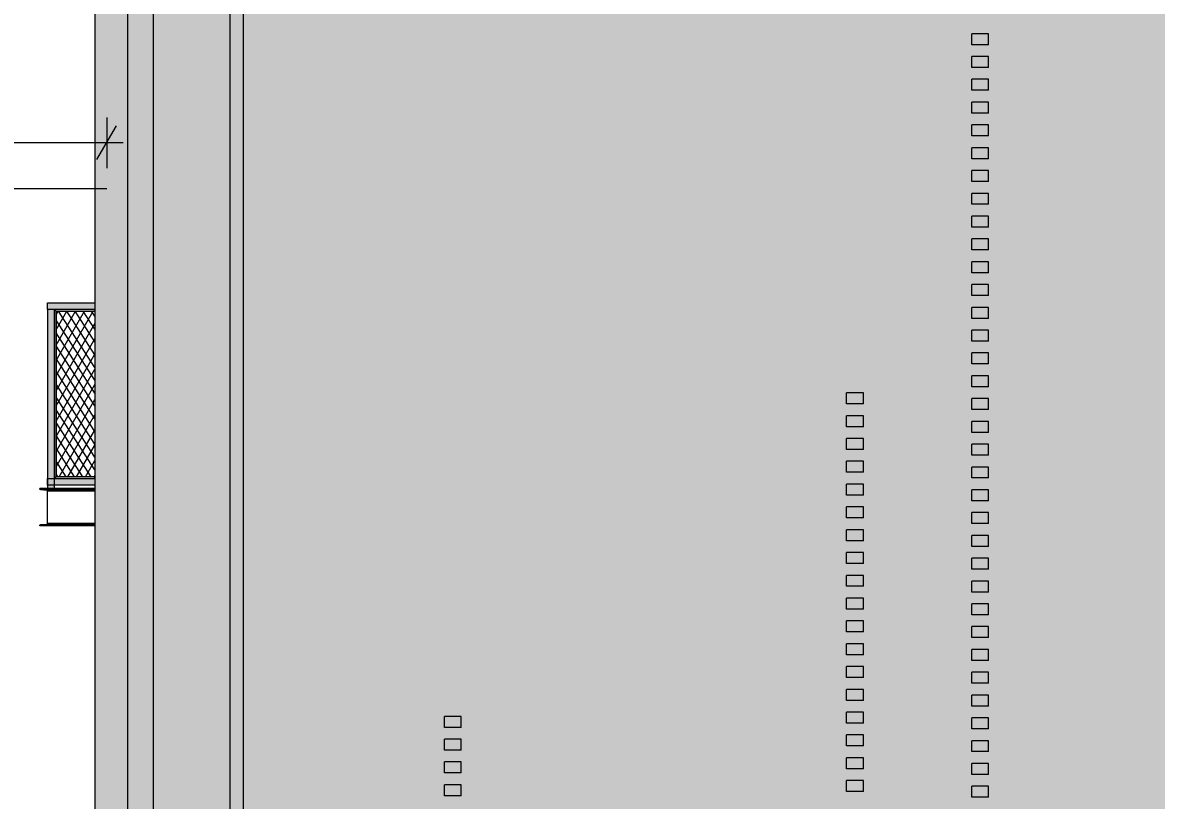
# Model space of a CAD drawing. Header units: millimetres. Extents: x 476571643 to 477489869, y 4620928210 to 4621294454.
# Drawn here: x 477336979 to 477343691, y 4621037681 to 4621042284 of the extents above; entities that cross this region are included whole.
import ezdxf

# ---------------------------------------------------------------- set-up
doc = ezdxf.new("R2010")
doc.units = ezdxf.units.MM
doc.header["$MEASUREMENT"] = 0
for name, color, linetype, lineweight in [('0_Pen_No__250_Pen_No__255', 255, 'Continuous', 0), ('0_Pen_No__250_Pen_No__7', 7, 'Continuous', 0), ('New_2D Drafting - General_Pen_No__30_Pen_No__9_Pen_No__9_Pen_No__255', 255, 'Continuous', 0), ('New_2D Drafting - General_Pen_No__30_Pen_No__9_Pen_No__9_Pen_No__7', 7, 'Continuous', 0), ('New_2D Drafting - General_Pen_No__4', 7, 'Continuous', 0), ('New_2D Drafting - General_Pen_No__7', 7, 'Continuous', 0), ('New_Structural - Bearing_Pen_No__1', 1, 'Continuous', 0), ('New_Structural - Bearing_Pen_No__250', 7, 'Continuous', 0), ('Structural - Bearing_Pen_No__7', 7, 'Continuous', 0), ('zoma_Pen_No__1', 1, 'Continuous', 0)]:
    doc.layers.add(name, color=color, linetype=linetype, lineweight=lineweight)
doc.layers.add('New_2D Drafting - General_Pen_No__30_Pen_No__9_Pen_No__9_Pen_No__254', color=7, linetype='Continuous', lineweight=0, true_color=0xcccccc)
doc.layers.add('zoma', color=7, linetype='Continuous')
doc.styles.add('GENERATED_STYLE_2', font='arial.ttf')
doc.linetypes.add('Break', pattern='A,0,[1,a-5 saxl бѓ’бѓђбѓ¦бѓ”бѓ‘бѓ”бѓ‘бѓ\x98_1.Shx,S=15.679026,R=0,X=0,Y=0],-1975.557214,0', length=1975.557214)
doc.dimstyles.new('GENERATED_STYLE__5', dxfattribs={"dimtxt": 300, "dimasz": 152, "dimexe": 0.18, "dimexo": 3, "dimgap": 0.09, "dimtad": 1, "dimtih": 1, "dimtoh": 1, "dimlfac": 0.001, "dimzin": 0, "dimdsep": 46, "dimtxsty": 'GENERATED_STYLE_2', "dimblk": 'ARROWHEAD_2', "dimblk1": 'ARROWHEAD_2', "dimblk2": 'ARROWHEAD_2', "dimcen": 0.09, "dimclrd": 1, "dimclre": 1, "dimclrt": 1, "dimadec": 0, "dimazin": 0, "dimtfac": 1, "dimtdec": 4, "dimtmove": 0, "dimatfit": 3, "dimfxl": 1, "dimtolj": 1, "dimtzin": 0, "dimarcsym": 0})

# ---------------------------------------------------------------- blocks, each defined once
blk = doc.blocks.new('*D1078', base_point=(476844527.1, 4621385791))
at = {"layer": 'zoma_Pen_No__1', "color": 1, "linetype": 'Continuous', "lineweight": 0, "transparency": 16777216}
for p, q in [((477328865.4, 4621041673.9), (477328750, 4621041473.9)), ((477328807.7, 4621041723.9), (477328807.7, 4621041423.9)), ((477337419.2, 4621041473.9), (477337534.7, 4621041673.9)), ((477337477, 4621041723.9), (477337477, 4621041423.9)), ((477328807.7, 4621041573.9), (477328709.9, 4621041573.9)), ((477337477, 4621041573.9), (477328807.7, 4621041573.9)), ((477337574.8, 4621041573.9), (477337477, 4621041573.9))]:
    blk.add_line(p, q, dxfattribs=at)
at = {"layer": 'zoma_Pen_No__1', "color": 1, "lineweight": 0, "transparency": 16777216, "insert": (477332629.4, 4621041633.9), "char_height": 300, "attachment_point": 7, "style": 'GENERATED_STYLE_2'}
blk.add_mtext('\\A1;{\\pql;\\fArial CYR|b0|i0|c204|p34;12.78}', dxfattribs=at)
blk = doc.blocks.new('ARROWHEAD_2')
at = {"color": 0, "linetype": 'Continuous', "lineweight": 0}
for p, q in [((-0.378, -0.655), (0.378, 0.655)), ((0, 0), (-1, 0))]:
    blk.add_line(p, q, dxfattribs=at)

msp = doc.modelspace()

# ---------------------------------------------------------------- hatches: boundary and pattern name
at = {"layer": '0_Pen_No__250_Pen_No__255', "linetype": 'Continuous', "lineweight": 0, "true_color": 0x3f3f3f}
msp.add_hatch(color=250, dxfattribs=at).paths.add_polyline_path([(477338286.814, 4621033081.454), (477338286.814, 4621044388.623), (477338206.645, 4621044388.623), (477338206.342, 4621033081.453)])
at = {"layer": 'New_2D Drafting - General_Pen_No__30_Pen_No__9_Pen_No__9_Pen_No__254', "linetype": 'Continuous', "lineweight": 0, "true_color": 0xcccccc}
h = msp.add_hatch(dxfattribs=at)
h.set_pattern_fill('BRICK___RUNNING_BOND', color=254, style=0, pattern_type=2)
h.set_pattern_definition([(180, (477344577, 4621041395.33), (0, 66.64), []), (90, (477344577, 4621041395.33), (244.8, 0), [66.64, -66.64]), (90, (477344454.6, 4621041461.97), (244.8, 0), [66.64, -66.64])])
h.paths.add_polyline_path([(477337406.639, 4621035816.115), (477337477.043, 4621035816.115), (477337477.043, 4621033186.772), (477337481.597, 4621033186.115), (477355176.646, 4621033186.115), (477355176.646, 4621036386.104), (477355176.646, 4621046385.712), (477337406.646, 4621046385.708), (477337406.646, 4621045926.117)])
h.paths.add_polyline_path([(477346352.317, 4621038886.115), (477347952.751, 4621038886.115), (477347952.751, 4621037286.115), (477346352.317, 4621037286.115)], flags=0)
h.paths.add_polyline_path([(477347952.751, 4621040486.115), (477346352.317, 4621040486.115), (477346352.317, 4621042086.115), (477347952.751, 4621042086.115)], flags=0)
h.paths.add_polyline_path([(477347952.751, 4621034086.115), (477347952.751, 4621035686.115), (477346352.751, 4621035686.115), (477346352.751, 4621034086.115)], flags=0)
h.paths.add_polyline_path([(477347952.751, 4621043686.116), (477347952.751, 4621045286.115), (477346352.751, 4621045286.115), (477346352.751, 4621043686.116)], flags=0)
at = {"layer": 'New_2D Drafting - General_Pen_No__30_Pen_No__9_Pen_No__9_Pen_No__255', "linetype": 'Continuous', "lineweight": 0}
for points in [[(477337751.997, 4621033147.148), (477337601.997, 4621033168.765), (477337601.997, 4621045686.141), (477337751.997, 4621045686.141)], [(477337127, 4621040626.117), (477337406.666, 4621040626.117), (477337406.666, 4621040586.117), (477337127, 4621040586.117)], [(477337127, 4621039526.115), (477337167.006, 4621039526.115), (477337167.006, 4621040586.117), (477337127, 4621040586.117)], [(477337177.006, 4621039596.115), (477337167.006, 4621039586.115), (477337167.006, 4621040586.117), (477337177.006, 4621040576.117)], [(477337177.006, 4621040576.117), (477337406.666, 4621040576.117), (477337406.666, 4621040586.117), (477337167.006, 4621040586.117)], [(477337166.637, 4621039586.115), (477337406.666, 4621039586.115), (477337406.666, 4621039596.115), (477337176.637, 4621039596.115)], [(477337127, 4621039586.115), (477337406.666, 4621039586.115), (477337406.666, 4621039546.115), (477337127, 4621039546.115)]]:
    msp.add_hatch(color=255, dxfattribs=at).paths.add_polyline_path(points)
at = {"layer": 'New_2D Drafting - General_Pen_No__7', "linetype": 'Continuous', "lineweight": 0}
h = msp.add_hatch(dxfattribs=at)
h.set_pattern_fill('BATT_INSULATION', style=0, pattern_type=2)
h.set_pattern_definition([(60, (476844527.15, 4621385791.044), (-38.9711432, 22.5), []), (122.8330945, (476844527.15, 4621385791.044), (36.8060797, 18.75), [])])
h.paths.add_polyline_path([(477337406.666, 4621039596.115), (477337177.006, 4621039596.115), (477337177.006, 4621040576.117), (477337406.666, 4621040576.117)])

# ---------------------------------------------------------------- linework, layer by layer
at = {"layer": '0_Pen_No__250_Pen_No__7', "color": 7, "linetype": 'Continuous', "lineweight": 0, "flags": 128}
msp.add_lwpolyline([(477338286.814, 4621033081.454), (477338286.814, 4621044388.623), (477338206.645, 4621044388.623), (477338206.342, 4621033081.453)], close=True, dxfattribs=at)
at = {"layer": 'New_2D Drafting - General_Pen_No__30_Pen_No__9_Pen_No__9_Pen_No__7', "color": 7, "linetype": 'Continuous', "lineweight": 0, "flags": 128}
for points in [[(477337406.639, 4621035816.115), (477337477.043, 4621035816.115), (477337477.043, 4621033186.772), (477337481.597, 4621033186.115), (477355176.646, 4621033186.115), (477355176.646, 4621036386.104), (477355176.646, 4621046385.712), (477337406.646, 4621046385.708), (477337406.646, 4621045926.117)], [(477337751.997, 4621033147.148), (477337601.997, 4621033168.765), (477337601.997, 4621045686.141), (477337751.997, 4621045686.141)], [(477337127, 4621040626.117), (477337406.666, 4621040626.117), (477337406.666, 4621040586.117), (477337127, 4621040586.117)], [(477337127, 4621039526.115), (477337167.006, 4621039526.115), (477337167.006, 4621040586.117), (477337127, 4621040586.117)], [(477337177.006, 4621039596.115), (477337167.006, 4621039586.115), (477337167.006, 4621040586.117), (477337177.006, 4621040576.117)], [(477337177.006, 4621040576.117), (477337406.666, 4621040576.117), (477337406.666, 4621040586.117), (477337167.006, 4621040586.117)], [(477337166.637, 4621039586.115), (477337406.666, 4621039586.115), (477337406.666, 4621039596.115), (477337176.637, 4621039596.115)], [(477337127, 4621039586.115), (477337406.666, 4621039586.115), (477337406.666, 4621039546.115), (477337127, 4621039546.115)]]:
    msp.add_lwpolyline(points, close=True, dxfattribs=at)
at = {"layer": 'New_2D Drafting - General_Pen_No__4', "color": 7, "linetype": 'Continuous', "lineweight": 0, "flags": 128}
msp.add_lwpolyline([(477337406.666, 4621039596.115), (477337177.006, 4621039596.115), (477337177.006, 4621040576.117), (477337406.666, 4621040576.117)], close=True, dxfattribs=at)
at = {"layer": 'New_Structural - Bearing_Pen_No__1', "color": 1, "linetype": 'Break', "lineweight": 0}
msp.add_line((477337476.981, 4621041301.682), (477328807.707, 4621041301.682), dxfattribs=at)
at = {"layer": 'New_Structural - Bearing_Pen_No__250', "color": 7, "linetype": 'Continuous', "lineweight": 0}
for p, q in [((477342597.578, 4621042153.991), (477342597.578, 4621042218.991)), ((477342697.578, 4621042218.991), (477342597.578, 4621042218.991)), ((477342697.578, 4621042153.991), (477342697.578, 4621042218.991)), ((477342697.578, 4621042153.991), (477342597.578, 4621042153.991)), ((477342597.578, 4621042018.991), (477342597.578, 4621042083.991)), ((477342697.578, 4621042083.991), (477342597.578, 4621042083.991)), ((477342697.578, 4621042018.991), (477342697.578, 4621042083.991)), ((477342697.578, 4621042018.991), (477342597.578, 4621042018.991)), ((477342597.578, 4621041883.991), (477342597.578, 4621041948.991)), ((477342697.578, 4621041948.991), (477342597.578, 4621041948.991)), ((477342697.578, 4621041883.991), (477342697.578, 4621041948.991)), ((477342697.578, 4621041883.991), (477342597.578, 4621041883.991)), ((477342597.578, 4621041748.991), (477342597.578, 4621041813.991)), ((477342697.578, 4621041813.991), (477342597.578, 4621041813.991)), ((477342697.578, 4621041748.991), (477342697.578, 4621041813.991)), ((477342697.578, 4621041748.991), (477342597.578, 4621041748.991)), ((477342597.578, 4621041613.991), (477342597.578, 4621041678.991)), ((477342697.578, 4621041678.991), (477342597.578, 4621041678.991)), ((477342697.578, 4621041613.991), (477342697.578, 4621041678.991)), ((477342697.578, 4621041613.991), (477342597.578, 4621041613.991)), ((477342597.578, 4621041478.991), (477342597.578, 4621041543.991)), ((477342697.578, 4621041543.991), (477342597.578, 4621041543.991)), ((477342697.578, 4621041478.991), (477342697.578, 4621041543.991)), ((477342697.578, 4621041478.991), (477342597.578, 4621041478.991)), ((477342597.578, 4621041343.991), (477342597.578, 4621041408.991)), ((477342697.578, 4621041408.991), (477342597.578, 4621041408.991)), ((477342697.578, 4621041343.991), (477342697.578, 4621041408.991)), ((477342697.578, 4621041343.991), (477342597.578, 4621041343.991)), ((477342597.578, 4621041208.991), (477342597.578, 4621041273.991)), ((477342697.578, 4621041273.991), (477342597.578, 4621041273.991)), ((477342697.578, 4621041208.991), (477342697.578, 4621041273.991)), ((477342697.578, 4621041208.991), (477342597.578, 4621041208.991)), ((477342597.578, 4621041073.991), (477342597.578, 4621041138.991)), ((477342697.578, 4621041138.991), (477342597.578, 4621041138.991)), ((477342697.578, 4621041073.991), (477342697.578, 4621041138.991)), ((477342697.578, 4621041073.991), (477342597.578, 4621041073.991)), ((477342597.578, 4621040938.991), (477342597.578, 4621041003.991)), ((477342697.578, 4621041003.991), (477342597.578, 4621041003.991)), ((477342697.578, 4621040938.991), (477342697.578, 4621041003.991)), ((477342697.578, 4621040938.991), (477342597.578, 4621040938.991)), ((477342597.578, 4621040803.991), (477342597.578, 4621040868.991)), ((477342697.578, 4621040868.991), (477342597.578, 4621040868.991)), ((477342697.578, 4621040803.991), (477342697.578, 4621040868.991)), ((477342697.578, 4621040803.991), (477342597.578, 4621040803.991)), ((477342597.578, 4621040668.991), (477342597.578, 4621040733.991)), ((477342697.578, 4621040733.991), (477342597.578, 4621040733.991)), ((477342697.578, 4621040668.991), (477342697.578, 4621040733.991)), ((477342697.578, 4621040668.991), (477342597.578, 4621040668.991)), ((477342597.578, 4621040533.991), (477342597.578, 4621040598.991)), ((477342697.578, 4621040598.991), (477342597.578, 4621040598.991)), ((477342697.578, 4621040533.991), (477342697.578, 4621040598.991)), ((477342697.578, 4621040533.991), (477342597.578, 4621040533.991)), ((477342597.578, 4621040398.991), (477342597.578, 4621040463.991)), ((477342697.578, 4621040463.991), (477342597.578, 4621040463.991)), ((477342697.578, 4621040398.991), (477342697.578, 4621040463.991)), ((477342697.578, 4621040398.991), (477342597.578, 4621040398.991)), ((477342597.578, 4621040263.991), (477342597.578, 4621040328.991)), ((477342697.578, 4621040328.991), (477342597.578, 4621040328.991)), ((477342697.578, 4621040263.991), (477342697.578, 4621040328.991)), ((477342697.578, 4621040263.991), (477342597.578, 4621040263.991)), ((477342597.578, 4621040128.991), (477342597.578, 4621040193.991)), ((477342697.578, 4621040193.991), (477342597.578, 4621040193.991)), ((477342697.578, 4621040128.991), (477342697.578, 4621040193.991)), ((477342697.578, 4621040128.991), (477342597.578, 4621040128.991)), ((477341857.057, 4621040027.732), (477341857.057, 4621040092.732)), ((477341957.057, 4621040092.732), (477341857.057, 4621040092.732)), ((477341957.057, 4621040027.732), (477341957.057, 4621040092.732)), ((477342597.578, 4621039993.991), (477342597.578, 4621040058.991)), ((477342697.578, 4621040058.991), (477342597.578, 4621040058.991)), ((477342697.578, 4621039993.991), (477342697.578, 4621040058.991)), ((477341957.057, 4621040027.732), (477341857.057, 4621040027.732)), ((477342697.578, 4621039993.991), (477342597.578, 4621039993.991)), ((477341857.057, 4621039892.732), (477341857.057, 4621039957.732)), ((477341957.057, 4621039957.732), (477341857.057, 4621039957.732)), ((477341957.057, 4621039892.732), (477341957.057, 4621039957.732)), ((477342597.578, 4621039858.991), (477342597.578, 4621039923.991)), ((477342697.578, 4621039923.991), (477342597.578, 4621039923.991)), ((477342697.578, 4621039858.991), (477342697.578, 4621039923.991)), ((477341957.057, 4621039892.732), (477341857.057, 4621039892.732)), ((477342697.578, 4621039858.991), (477342597.578, 4621039858.991)), ((477341857.057, 4621039757.732), (477341857.057, 4621039822.732)), ((477341957.057, 4621039822.732), (477341857.057, 4621039822.732)), ((477341957.057, 4621039757.732), (477341957.057, 4621039822.732)), ((477342597.578, 4621039723.991), (477342597.578, 4621039788.991)), ((477342697.578, 4621039788.991), (477342597.578, 4621039788.991)), ((477342697.578, 4621039723.991), (477342697.578, 4621039788.991)), ((477341957.057, 4621039757.732), (477341857.057, 4621039757.732)), ((477342697.578, 4621039723.991), (477342597.578, 4621039723.991)), ((477341857.057, 4621039622.732), (477341857.057, 4621039687.732)), ((477341957.057, 4621039687.732), (477341857.057, 4621039687.732)), ((477341957.057, 4621039622.732), (477341957.057, 4621039687.732)), ((477341957.057, 4621039622.732), (477341857.057, 4621039622.732)), ((477342597.578, 4621039588.991), (477342597.578, 4621039653.991)), ((477342697.578, 4621039653.991), (477342597.578, 4621039653.991)), ((477342697.578, 4621039588.991), (477342597.578, 4621039588.991)), ((477342697.578, 4621039588.991), (477342697.578, 4621039653.991)), ((477341857.057, 4621039487.732), (477341857.057, 4621039552.732)), ((477341957.057, 4621039552.732), (477341857.057, 4621039552.732)), ((477341957.057, 4621039487.732), (477341957.057, 4621039552.732)), ((477341957.057, 4621039487.732), (477341857.057, 4621039487.732)), ((477342597.578, 4621039453.991), (477342597.578, 4621039518.991)), ((477342697.578, 4621039518.991), (477342597.578, 4621039518.991)), ((477342697.578, 4621039453.991), (477342597.578, 4621039453.991)), ((477342697.578, 4621039453.991), (477342697.578, 4621039518.991)), ((477341857.057, 4621039352.732), (477341857.057, 4621039417.732)), ((477341957.057, 4621039417.732), (477341857.057, 4621039417.732)), ((477341957.057, 4621039352.732), (477341957.057, 4621039417.732)), ((477341957.057, 4621039352.732), (477341857.057, 4621039352.732)), ((477342597.578, 4621039318.991), (477342597.578, 4621039383.991)), ((477342697.578, 4621039383.991), (477342597.578, 4621039383.991)), ((477342697.578, 4621039318.991), (477342597.578, 4621039318.991)), ((477342697.578, 4621039318.991), (477342697.578, 4621039383.991)), ((477341857.057, 4621039217.732), (477341857.057, 4621039282.732)), ((477341957.057, 4621039282.732), (477341857.057, 4621039282.732)), ((477341957.057, 4621039217.732), (477341957.057, 4621039282.732)), ((477341957.057, 4621039217.732), (477341857.057, 4621039217.732)), ((477342597.578, 4621039183.991), (477342597.578, 4621039248.991)), ((477342697.578, 4621039248.991), (477342597.578, 4621039248.991)), ((477342697.578, 4621039183.991), (477342697.578, 4621039248.991)), ((477341857.057, 4621039082.732), (477341857.057, 4621039147.732)), ((477341957.057, 4621039147.732), (477341857.057, 4621039147.732)), ((477341957.057, 4621039082.732), (477341957.057, 4621039147.732)), ((477342697.578, 4621039183.991), (477342597.578, 4621039183.991)), ((477341957.057, 4621039082.732), (477341857.057, 4621039082.732)), ((477342597.578, 4621039048.991), (477342597.578, 4621039113.991)), ((477342697.578, 4621039113.991), (477342597.578, 4621039113.991)), ((477342697.578, 4621039048.991), (477342697.578, 4621039113.991)), ((477341857.057, 4621038947.732), (477341857.057, 4621039012.732)), ((477341957.057, 4621039012.732), (477341857.057, 4621039012.732)), ((477341957.057, 4621038947.732), (477341957.057, 4621039012.732)), ((477342697.578, 4621039048.991), (477342597.578, 4621039048.991)), ((477341957.057, 4621038947.732), (477341857.057, 4621038947.732)), ((477342597.578, 4621038913.991), (477342597.578, 4621038978.991)), ((477342697.578, 4621038978.991), (477342597.578, 4621038978.991)), ((477342697.578, 4621038913.991), (477342697.578, 4621038978.991)), ((477341857.057, 4621038812.732), (477341857.057, 4621038877.732)), ((477341957.057, 4621038877.732), (477341857.057, 4621038877.732)), ((477341957.057, 4621038812.732), (477341957.057, 4621038877.732)), ((477342697.578, 4621038913.991), (477342597.578, 4621038913.991)), ((477341957.057, 4621038812.732), (477341857.057, 4621038812.732)), ((477342597.578, 4621038778.991), (477342597.578, 4621038843.991)), ((477342697.578, 4621038843.991), (477342597.578, 4621038843.991)), ((477342697.578, 4621038778.991), (477342697.578, 4621038843.991)), ((477341857.057, 4621038677.732), (477341857.057, 4621038742.732)), ((477341957.057, 4621038742.732), (477341857.057, 4621038742.732)), ((477341957.057, 4621038677.732), (477341957.057, 4621038742.732)), ((477342697.578, 4621038778.991), (477342597.578, 4621038778.991)), ((477341957.057, 4621038677.732), (477341857.057, 4621038677.732)), ((477342597.578, 4621038643.991), (477342597.578, 4621038708.991)), ((477342697.578, 4621038708.991), (477342597.578, 4621038708.991)), ((477342697.578, 4621038643.991), (477342697.578, 4621038708.991)), ((477341857.057, 4621038542.732), (477341857.057, 4621038607.732)), ((477341957.057, 4621038607.732), (477341857.057, 4621038607.732)), ((477341957.057, 4621038542.732), (477341957.057, 4621038607.732)), ((477342697.578, 4621038643.991), (477342597.578, 4621038643.991)), ((477341957.057, 4621038542.732), (477341857.057, 4621038542.732)), ((477342597.578, 4621038508.991), (477342597.578, 4621038573.991)), ((477342697.578, 4621038573.991), (477342597.578, 4621038573.991)), ((477342697.578, 4621038508.991), (477342697.578, 4621038573.991)), ((477341857.057, 4621038407.732), (477341857.057, 4621038472.732)), ((477341957.057, 4621038472.732), (477341857.057, 4621038472.732)), ((477341957.057, 4621038407.732), (477341957.057, 4621038472.732)), ((477342697.578, 4621038508.991), (477342597.578, 4621038508.991)), ((477341957.057, 4621038407.732), (477341857.057, 4621038407.732)), ((477342597.578, 4621038373.991), (477342597.578, 4621038438.991)), ((477342697.578, 4621038438.991), (477342597.578, 4621038438.991)), ((477342697.578, 4621038373.991), (477342697.578, 4621038438.991)), ((477341857.057, 4621038272.732), (477341857.057, 4621038337.732)), ((477341957.057, 4621038337.732), (477341857.057, 4621038337.732)), ((477341957.057, 4621038272.732), (477341957.057, 4621038337.732)), ((477342697.578, 4621038373.991), (477342597.578, 4621038373.991)), ((477341957.057, 4621038272.732), (477341857.057, 4621038272.732)), ((477342597.578, 4621038238.991), (477342597.578, 4621038303.991)), ((477342697.578, 4621038303.991), (477342597.578, 4621038303.991)), ((477342697.578, 4621038238.991), (477342697.578, 4621038303.991)), ((477339476.059, 4621038112.856), (477339476.059, 4621038177.856)), ((477339576.059, 4621038177.856), (477339476.059, 4621038177.856)), ((477339576.059, 4621038112.856), (477339576.059, 4621038177.856)), ((477341857.057, 4621038137.732), (477341857.057, 4621038202.732)), ((477341957.057, 4621038202.732), (477341857.057, 4621038202.732)), ((477341957.057, 4621038137.732), (477341957.057, 4621038202.732)), ((477342697.578, 4621038238.991), (477342597.578, 4621038238.991)), ((477339576.059, 4621038112.856), (477339476.059, 4621038112.856)), ((477341957.057, 4621038137.732), (477341857.057, 4621038137.732)), ((477342597.578, 4621038103.991), (477342597.578, 4621038168.991)), ((477342697.578, 4621038168.991), (477342597.578, 4621038168.991)), ((477342697.578, 4621038103.991), (477342697.578, 4621038168.991)), ((477341857.057, 4621038002.732), (477341857.057, 4621038067.732)), ((477341957.057, 4621038067.732), (477341857.057, 4621038067.732)), ((477341957.057, 4621038002.732), (477341957.057, 4621038067.732)), ((477342697.578, 4621038103.991), (477342597.578, 4621038103.991)), ((477339476.059, 4621037977.856), (477339476.059, 4621038042.856)), ((477339576.059, 4621038042.856), (477339476.059, 4621038042.856)), ((477339576.059, 4621037977.856), (477339476.059, 4621037977.856)), ((477339576.059, 4621037977.856), (477339576.059, 4621038042.856)), ((477341957.057, 4621038002.732), (477341857.057, 4621038002.732)), ((477342597.578, 4621037968.991), (477342597.578, 4621038033.991)), ((477342697.578, 4621038033.991), (477342597.578, 4621038033.991)), ((477342697.578, 4621037968.991), (477342697.578, 4621038033.991)), ((477341857.057, 4621037867.732), (477341857.057, 4621037932.732)), ((477341957.057, 4621037932.732), (477341857.057, 4621037932.732)), ((477341957.057, 4621037867.732), (477341957.057, 4621037932.732)), ((477342697.578, 4621037968.991), (477342597.578, 4621037968.991)), ((477339476.059, 4621037842.856), (477339476.059, 4621037907.856)), ((477339576.059, 4621037907.856), (477339476.059, 4621037907.856)), ((477339576.059, 4621037842.856), (477339476.059, 4621037842.856)), ((477339576.059, 4621037842.856), (477339576.059, 4621037907.856)), ((477341957.057, 4621037867.732), (477341857.057, 4621037867.732)), ((477342597.578, 4621037833.991), (477342597.578, 4621037898.991)), ((477342697.578, 4621037898.991), (477342597.578, 4621037898.991)), ((477342697.578, 4621037833.991), (477342697.578, 4621037898.991)), ((477341857.057, 4621037732.732), (477341857.057, 4621037797.732)), ((477341957.057, 4621037797.732), (477341857.057, 4621037797.732)), ((477341957.057, 4621037732.732), (477341957.057, 4621037797.732)), ((477342697.578, 4621037833.991), (477342597.578, 4621037833.991)), ((477339476.059, 4621037707.856), (477339476.059, 4621037772.856)), ((477339576.059, 4621037772.856), (477339476.059, 4621037772.856)), ((477339576.059, 4621037707.856), (477339476.059, 4621037707.856)), ((477339576.059, 4621037707.856), (477339576.059, 4621037772.856)), ((477341957.057, 4621037732.732), (477341857.057, 4621037732.732)), ((477342597.578, 4621037698.991), (477342597.578, 4621037763.991)), ((477342697.578, 4621037763.991), (477342597.578, 4621037763.991)), ((477342697.578, 4621037698.991), (477342697.578, 4621037763.991)), ((477342697.578, 4621037698.991), (477342597.578, 4621037698.991))]:
    msp.add_line(p, q, dxfattribs=at)
at = {"layer": 'Structural - Bearing_Pen_No__7', "color": 7, "linetype": 'Continuous', "lineweight": 0}
for p, q in [((477337080.674, 4621039523.628), (477337080.674, 4621039526.123)), ((477337406.693, 4621039526.123), (477337080.674, 4621039526.123)), ((477337081.073, 4621039522.097), (477337080.674, 4621039523.628)), ((477337406.693, 4621039523.628), (477337080.674, 4621039523.628)), ((477337082.211, 4621039520.799), (477337081.073, 4621039522.097)), ((477337083.914, 4621039519.932), (477337082.211, 4621039520.799)), ((477337085.136, 4621039519.673), (477337083.914, 4621039519.932)), ((477337122.537, 4621039515.683), (477337085.136, 4621039519.673)), ((477337406.693, 4621039519.673), (477337085.136, 4621039519.673)), ((477337123.759, 4621039515.423), (477337122.537, 4621039515.683)), ((477337406.693, 4621039515.683), (477337122.537, 4621039515.683)), ((477337125.462, 4621039514.556), (477337123.759, 4621039515.423)), ((477337126.6, 4621039513.259), (477337125.462, 4621039514.556)), ((477337127, 4621039511.728), (477337126.6, 4621039513.259)), ((477337127, 4621039320.518), (477337127, 4621039511.728)), ((477337406.694, 4621039511.728), (477337127, 4621039511.728)), ((477337125.462, 4621039317.689), (477337126.6, 4621039318.987)), ((477337126.6, 4621039318.987), (477337127, 4621039320.518)), ((477337406.698, 4621039320.518), (477337127, 4621039320.518)), ((477337080.674, 4621039308.618), (477337081.073, 4621039310.149)), ((477337080.674, 4621039306.123), (477337080.674, 4621039308.618)), ((477337406.698, 4621039308.618), (477337080.674, 4621039308.618)), ((477337406.699, 4621039306.123), (477337080.674, 4621039306.123)), ((477337081.073, 4621039310.149), (477337082.211, 4621039311.446)), ((477337082.211, 4621039311.446), (477337083.914, 4621039312.313)), ((477337083.914, 4621039312.313), (477337085.136, 4621039312.573)), ((477337085.136, 4621039312.573), (477337122.537, 4621039316.563)), ((477337406.698, 4621039312.573), (477337085.136, 4621039312.573)), ((477337122.537, 4621039316.563), (477337123.759, 4621039316.822)), ((477337406.698, 4621039316.563), (477337122.537, 4621039316.563)), ((477337123.759, 4621039316.822), (477337125.462, 4621039317.689))]:
    msp.add_line(p, q, dxfattribs=at)

# ---------------------------------------------------------------- dimensions: what is measured, and where the dimension line sits
at = {"layer": 'zoma', "color": 1, "linetype": 'Continuous', "lineweight": 0}
dim = msp.add_linear_dim(base=(477328807.707, 4621041573.889), p1=(477337476.981, 4621041850.63), p2=(477328807.707, 4621041573.889), angle=180, text='12.78', dimstyle='GENERATED_STYLE__5', dxfattribs=at)
dim.commit()
dim.dimension.update_dxf_attribs({"geometry": '*D1078', "text_midpoint": (477333133.431, 4621041783.889), "dimtype": 160})

doc.saveas('drawing.dxf')
